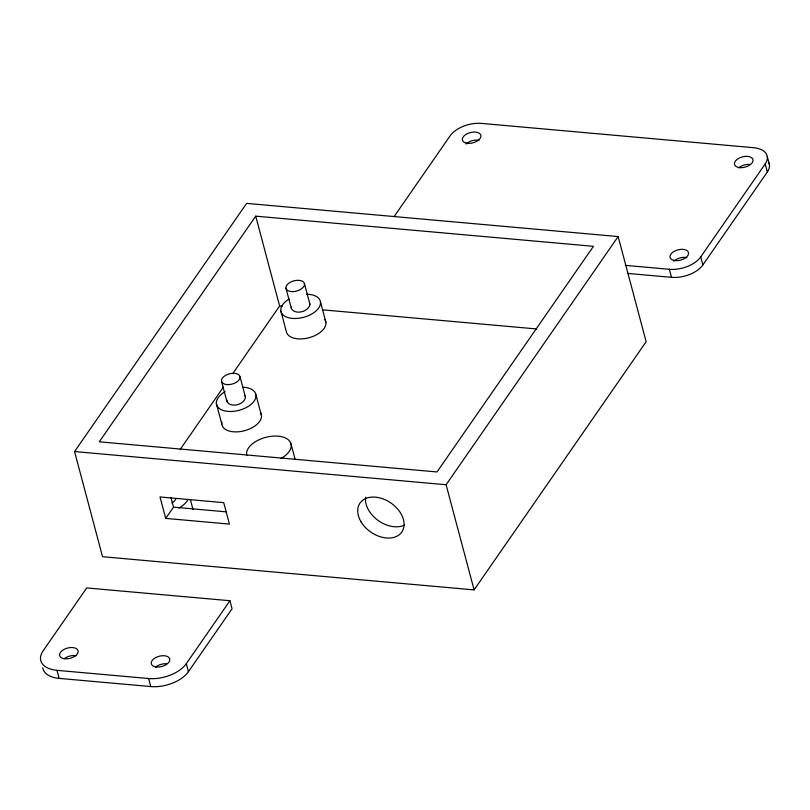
<?xml version="1.0" encoding="UTF-8"?>
<svg xmlns="http://www.w3.org/2000/svg" width="810" height="810" viewBox="0 0 810 810"><rect width="100%" height="100%" fill="white"/><g stroke="black" fill="none" stroke-linecap="round" stroke-linejoin="round"><path stroke-width="1.21" d="M240.033 376.772A9.538 5.306 -14.9 0 1 226.881 384.578A9.538 5.306 -14.9 0 1 225.372 375.486A9.538 5.306 -14.9 0 1 240.033 376.772L245.47 397.183C244.569 404.676 230.739 408.361 226.921 401.537L227.013 400.11M304.499 283.844A9.538 5.306 -14.9 0 1 291.246 291.59A9.538 5.306 -14.9 0 1 289.909 282.457A9.538 5.306 -14.9 0 1 304.499 283.844L309.936 304.266C308.944 311.718 295.103 315.404 291.367 308.499L291.489 307.071M74.56 451.555L246.605 203.381L618.151 236.56L646.137 341.719L474.093 589.893L102.546 556.713L74.56 451.555L446.108 484.734L618.151 236.56M255.717 216.159L99.286 441.804L437.005 471.957L593.436 246.321L255.717 216.159L279.622 305.998L232.764 373.592M180.134 449.499L223.388 387.109M165.716 518.4L160.015 496.965L223.722 502.656L229.422 524.09L165.716 518.4L173.522 507.141L170.991 497.613M394.278 216.371L450.147 135.797A24.219 13.476 -14.9 0 1 481.545 123.403L753.634 147.703A24.219 13.476 -14.9 0 1 765.197 163.924L767.343 171.963L702.878 264.941A24.219 13.476 -14.9 0 1 671.48 277.334L627.396 273.395M56.973 670.346L148.625 678.527A29.059 16.17 -14.9 0 0 186.3 663.663L229.929 600.726L86.721 587.938L43.092 650.875A29.059 16.17 -14.9 0 0 56.973 670.346L59.11 678.385L150.761 686.566A29.059 16.17 -14.9 0 0 188.436 671.703L232.075 608.766L229.929 600.726M625.259 265.356L669.344 269.295A24.219 13.476 -14.9 0 0 700.741 256.902L765.197 163.924M279.622 305.998L282.133 306.22M322.461 309.825L536.686 328.961M173.522 507.141L225.99 511.829M244.924 395.908L245.47 397.183M309.42 302.97L309.936 304.266M767.283 156.512L769.419 164.552M700.741 256.902L702.878 264.941M669.344 269.295L671.48 277.334M446.108 484.734L474.093 589.893M320.446 301.776L325.873 322.188M285.94 288.087L291.367 308.499M280.867 311L286.294 331.411A20.341 11.32 -14.9 0 0 310.463 337.314A20.341 11.32 -14.9 0 0 324.739 319.444M290.972 443.769L295.123 459.381M256.031 395.098L261.468 415.52M221.484 381.125L226.921 401.537M216.361 403.623L221.798 424.045M190.471 499.902L193.023 509.51M186.3 663.663L188.436 671.703M148.625 678.527L150.761 686.566M175.851 498.727A9.538 5.306 -14.9 0 1 171.943 502.899M306.555 294.263A20.341 11.32 -14.9 0 1 317.905 309.035A20.341 11.32 -14.9 0 1 287.287 317.358A20.341 11.32 -14.9 0 1 289.19 298.981M246.766 455.615A22.883 12.727 -14.9 0 1 262.481 438.352A22.883 12.727 -14.9 0 1 289.19 440.61A22.883 12.727 -14.9 0 1 280.918 458.5M260.476 412.725A20.341 11.32 -14.9 0 1 243.689 430.93A20.341 11.32 -14.9 0 1 221.889 422.01M242.686 387.251A20.341 11.32 -14.9 0 1 253.125 402.378A20.341 11.32 -14.9 0 1 222.375 410.174A20.341 11.32 -14.9 0 1 225.241 391.665M187.971 499.537A22.883 12.727 -14.9 0 1 178.899 508.083M404.332 525.163A25.424 17.678 34.7 0 1 378.027 520.405A25.424 17.678 34.7 0 1 365.685 497.208M59.11 678.385A29.059 16.17 -14.9 0 1 42.738 667.804M64.618 658.419A9.538 5.306 -14.9 0 1 75.897 655.715M155.51 667.207A9.538 5.306 -14.9 0 1 166.577 663.775M768.943 162.861A24.219 13.476 -14.9 0 1 767.343 171.963M466.094 144.048A9.538 5.306 -14.9 0 1 479.054 140.332M673.869 261.184A9.538 5.306 -14.9 0 1 686.88 257.651M738.7 167.862A9.538 5.306 -14.9 0 1 749.766 164.42M360.875 521.539A25.424 17.678 34.7 0 0 401.051 533.01A25.424 17.678 34.7 0 0 380.751 498.15A25.424 17.678 34.7 0 0 360.875 521.539M63.98 658.682A9.538 5.306 -14.9 0 0 78.175 651.665A9.538 5.306 -14.9 0 0 64.456 649.195A9.538 5.306 -14.9 0 0 63.98 658.682M156.603 666.995A9.538 5.306 -14.9 0 0 169.796 659.208A9.538 5.306 -14.9 0 0 155.155 657.892A9.538 5.306 -14.9 0 0 156.603 666.995M466.337 143.127A9.538 5.306 -14.9 0 0 480.917 136.475A9.538 5.306 -14.9 0 0 467.633 133.528A9.538 5.306 -14.9 0 0 466.337 143.127M673.778 260.364A9.538 5.306 -14.9 0 0 688.52 253.894A9.538 5.306 -14.9 0 0 675.479 250.705A9.538 5.306 -14.9 0 0 673.778 260.364M739.813 167.64A9.538 5.306 -14.9 0 0 752.996 159.843A9.538 5.306 -14.9 0 0 738.345 158.537A9.538 5.306 -14.9 0 0 739.813 167.64"/></g></svg>
